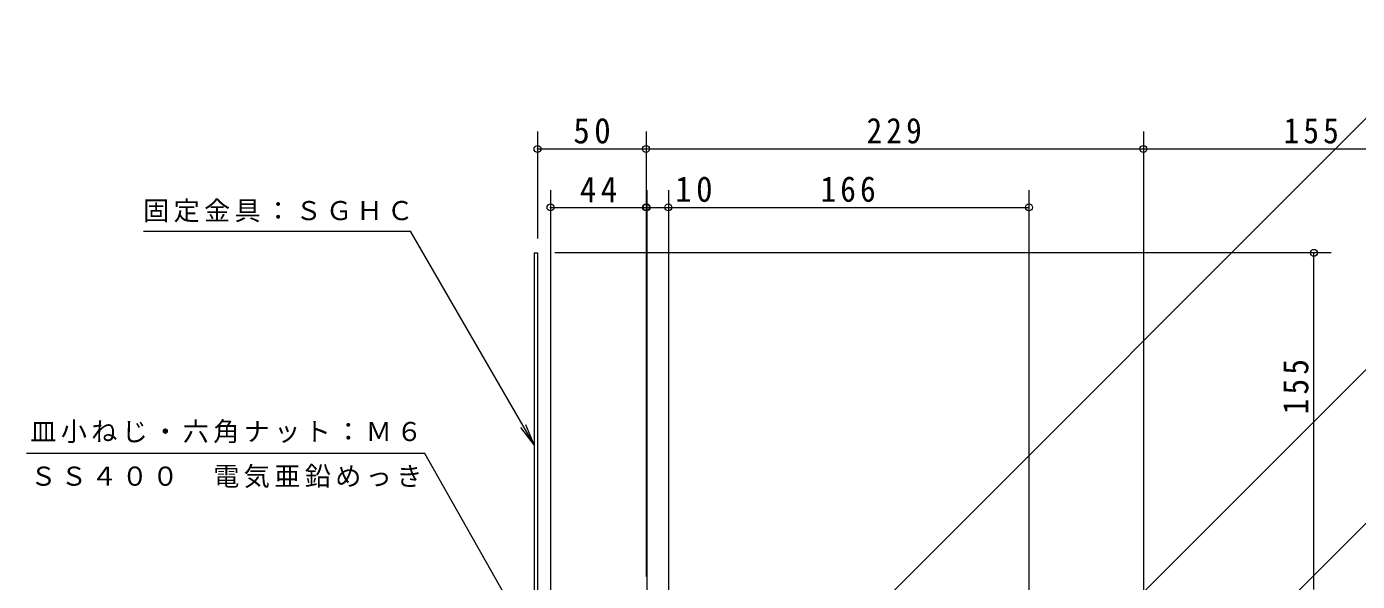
# Model space of a CAD drawing. Units: millimetres at full size, sheet at 1:4. Extents: x -435 to 509, y -549 to 486.
# Drawn here: x -435 to 177, y -117 to 138 of the extents above; entities that cross this region are included whole.
import ezdxf

# ---------------------------------------------------------------- set-up
doc = ezdxf.new("R2010")
doc.units = ezdxf.units.MM
doc.header["$LTSCALE"] = 4
doc.header["$PDMODE"] = 32
doc.header["$PDSIZE"] = 3.2
for name, color, linetype, lineweight in [('0-4_その他', 7, 'Continuous', 9), ('0-5_寸法', 7, 'Continuous', 9), ('0-8', 2, 'Continuous', 9)]:
    doc.layers.add(name, color=color, linetype=linetype, lineweight=lineweight)
doc.styles.add('ＭＳ ゴシック', font='')
doc.styles.get('ＭＳ ゴシック').set_extended_font_data('MS Gothic')

msp = doc.modelspace()

# ---------------------------------------------------------------- linework, layer by layer
at = {"layer": '0-4_その他'}
for p, q in [((-200.118, 89.664), (-200.118, 40.529)), ((-150.119, 89.664), (-150.119, -115.134)), ((78.881, 89.664), (78.881, -344.134)), ((-200.118, 81.664), (-150.119, 81.664)), ((-150.119, 81.664), (78.881, 81.664)), ((78.881, 81.664), (233.881, 81.664)), ((-194.119, 62.757), (-194.119, -219.855)), ((-149.823, 62.757), (-149.823, -168.107)), ((-139.823, 62.757), (-139.823, -166.823)), ((26.177, 62.757), (26.177, -332.823)), ((-194.119, 54.757), (-150.119, 54.757)), ((-149.823, 54.757), (-139.823, 54.757)), ((-139.823, 54.757), (26.177, 54.757)), ((165.37, 33.867), (-192.118, 33.867)), ((157.37, -121.134), (157.37, 33.867))]:
    msp.add_line(p, q, dxfattribs=at)
for p in [(-200.118, 81.664), (-150.119, 81.664), (78.881, 81.664), (-194.119, 54.757), (-150.119, 54.757), (-149.823, 54.757), (-139.823, 54.757), (26.177, 54.757), (157.37, 33.867)]:
    msp.add_point(p, dxfattribs=at)
at = {"layer": '0-5_寸法'}
for p, q in [((-131.234, -216.817), (223.553, 137.97)), ((-381.584, 43.895), (-258.516, 43.895)), ((-201.719, -54.481), (-258.516, 43.895)), ((-106.33, -307.454), (242.206, 41.083)), ((-32.559, -304.501), (242.206, -29.735)), ((-201.719, -54.481), (-207.806, -46.548)), ((-201.719, -54.481), (-205.546, -45.242)), ((-251.926, -58.47), (-435.33, -58.47)), ((-201.2, -148.134), (-251.926, -58.47))]:
    msp.add_line(p, q, dxfattribs=at)
at = {"layer": '0-8'}
for p, q in [((-201.719, 33.867), (-200.118, 33.867)), ((-201.719, 33.867), (-201.719, -326.133)), ((-200.118, 33.867), (-200.118, -326.133))]:
    msp.add_line(p, q, dxfattribs=at)

# ---------------------------------------------------------------- texts
at = {"layer": '0-4_その他', "color": 2, "char_height": 11.73, "attachment_point": 7, "style": 'ＭＳ ゴシック'}
for s, insert in [('\\T1.27;\\W0.95;50', (-183.619, 84.064)), ('\\T1.27;\\W0.9;229', (-48.619, 84.064)), ('\\T1.27;\\W0.9;155', (143.381, 84.064)), ('\\T1.27;\\W0.95;44', (-180.619, 57.157)), ('\\T1.27;\\W0.95;10', (-136.703, 57.157)), ('\\T1.27;\\W0.9;166', (-69.823, 57.157))]:
    msp.add_mtext(s, dxfattribs=dict(at, insert=insert))
at = {"layer": '0-4_その他', "color": 2, "insert": (154.97, -40.47), "char_height": 11.73, "attachment_point": 7, "rotation": 90, "style": 'ＭＳ ゴシック'}
msp.add_mtext('\\T1.27;\\W0.9;155', dxfattribs=at)
at = {"layer": '0-5_寸法', "char_height": 8.798, "attachment_point": 7, "style": 'ＭＳ ゴシック'}
for s, insert in [('\\T1.17;固定金具：ＳＧＨＣ', (-381.7, 47.889)), ('\\T1.17;皿小ねじ・六角ナット：Ｍ６', (-433.628, -53.765)), ('\\T1.17;ＳＳ４００\u3000電気亜鉛めっき', (-433.628, -74.368))]:
    msp.add_mtext(s, dxfattribs=dict(at, insert=insert))

doc.saveas('drawing.dxf')
